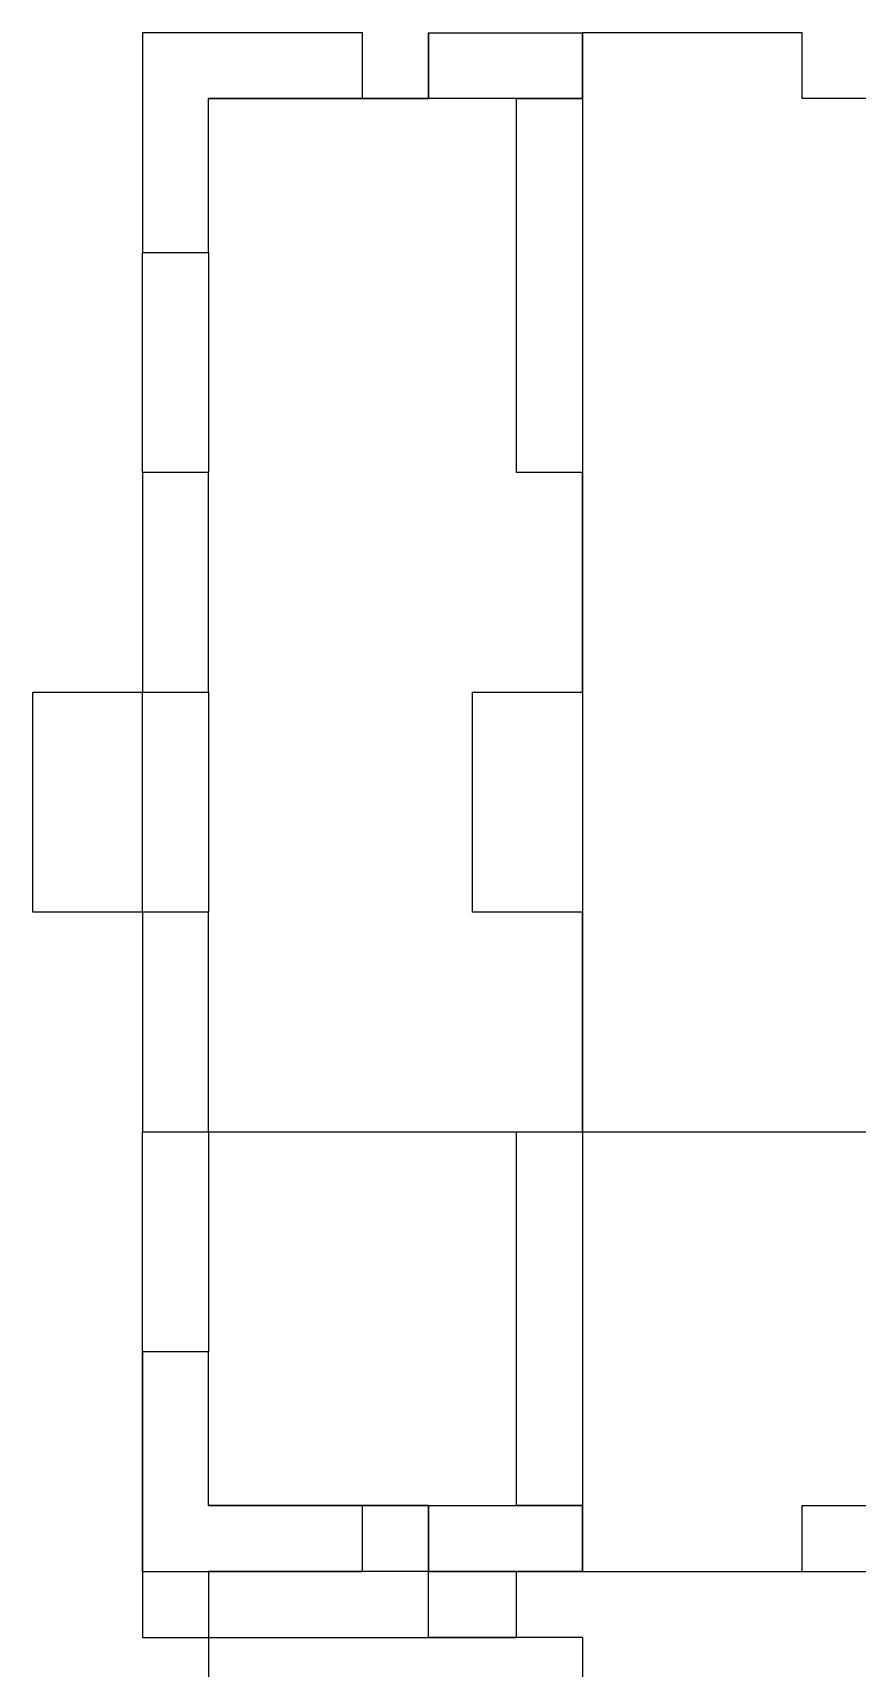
# Model space of a CAD drawing. Extents: x -5 to 75, y -321 to 72.
# Drawn here: x -5.3 to 34.7, y -250.9 to -171.6 of the extents above; entities that cross this region are included whole.
import ezdxf

# ---------------------------------------------------------------- set-up
doc = ezdxf.new("R2010")
doc.units = 0

msp = doc.modelspace()

# ---------------------------------------------------------------- linework, layer by layer
at = {"layer": 'Pad'}
for p, q in [((0, -171.578), (0, -171.578)), ((10.6667, -171.578), (0, -171.578)), ((10.6667, -171.578), (0, -171.578)), ((0, -171.578), (0, -171.578)), ((0, -171.578), (0, -182.244)), ((0, -171.578), (0, -182.244)), ((10.6667, -171.578), (0, -171.578)), ((0, -171.578), (0, -182.244)), ((10.6667, -171.578), (0, -171.578)), ((0, -171.578), (0, -182.244)), ((0, -171.578), (0, -171.578)), ((10.6667, -171.578), (0, -171.578)), ((10.6667, -171.578), (0, -171.578)), ((0, -171.578), (0, -171.578)), ((0, -171.578), (0, -182.244)), ((0, -171.578), (0, -182.244)), ((10.6667, -171.578), (0, -171.578)), ((0, -171.578), (0, -182.244)), ((10.6667, -171.578), (0, -171.578)), ((0, -171.578), (0, -182.244)), ((0, -171.578), (0, -171.578)), ((10.6667, -171.578), (0, -171.578)), ((10.6667, -171.578), (0, -171.578)), ((0, -171.578), (0, -171.578)), ((0, -171.578), (0, -182.244)), ((0, -171.578), (0, -182.244)), ((10.6667, -171.578), (0, -171.578)), ((0, -171.578), (0, -182.244)), ((10.6667, -171.578), (0, -171.578)), ((0, -171.578), (0, -182.244)), ((0, -171.578), (0, -171.578)), ((10.6667, -171.578), (0, -171.578)), ((10.6667, -171.578), (0, -171.578)), ((0, -171.578), (0, -171.578)), ((0, -171.578), (0, -182.244)), ((0, -171.578), (0, -182.244)), ((10.6667, -171.578), (0, -171.578)), ((0, -171.578), (0, -182.244)), ((10.6667, -171.578), (0, -171.578)), ((0, -171.578), (0, -182.244)), ((10.6667, -171.578), (10.6667, -171.578)), ((10.6667, -174.778), (10.6667, -171.578)), ((10.6667, -174.778), (10.6667, -171.578)), ((10.6667, -171.578), (10.6667, -171.578)), ((10.6667, -174.778), (10.6667, -171.578)), ((10.6667, -174.778), (10.6667, -171.578)), ((10.6667, -171.578), (10.6667, -171.578)), ((10.6667, -174.778), (10.6667, -171.578)), ((10.6667, -174.778), (10.6667, -171.578)), ((10.6667, -171.578), (10.6667, -171.578)), ((10.6667, -174.778), (10.6667, -171.578)), ((10.6667, -174.778), (10.6667, -171.578)), ((10.6667, -171.578), (10.6667, -171.578)), ((10.6667, -174.778), (10.6667, -171.578)), ((10.6667, -174.778), (10.6667, -171.578)), ((10.6667, -171.578), (10.6667, -171.578)), ((10.6667, -174.778), (10.6667, -171.578)), ((10.6667, -174.778), (10.6667, -171.578)), ((10.6667, -171.578), (10.6667, -171.578)), ((10.6667, -174.778), (10.6667, -171.578)), ((10.6667, -174.778), (10.6667, -171.578)), ((10.6667, -171.578), (10.6667, -171.578)), ((10.6667, -174.778), (10.6667, -171.578)), ((10.6667, -174.778), (10.6667, -171.578)), ((21.3333, -171.578), (21.3333, -171.578)), ((32, -171.578), (21.3333, -171.578)), ((32, -171.578), (21.3333, -171.578)), ((21.3333, -171.578), (21.3333, -171.578)), ((21.3333, -171.578), (21.3333, -174.778)), ((21.3333, -171.578), (21.3333, -174.778)), ((32, -171.578), (21.3333, -171.578)), ((21.3333, -171.578), (21.3333, -174.778)), ((32, -171.578), (21.3333, -171.578)), ((21.3333, -171.578), (21.3333, -174.778)), ((21.3333, -171.578), (21.3333, -171.578)), ((32, -171.578), (21.3333, -171.578)), ((32, -171.578), (21.3333, -171.578)), ((21.3333, -171.578), (21.3333, -171.578)), ((21.3333, -171.578), (21.3333, -174.778)), ((21.3333, -171.578), (21.3333, -174.778)), ((32, -171.578), (21.3333, -171.578)), ((21.3333, -171.578), (21.3333, -174.778)), ((32, -171.578), (21.3333, -171.578)), ((21.3333, -171.578), (21.3333, -174.778)), ((21.3333, -171.578), (21.3333, -171.578)), ((32, -171.578), (21.3333, -171.578)), ((32, -171.578), (21.3333, -171.578)), ((21.3333, -171.578), (21.3333, -171.578)), ((21.3333, -171.578), (21.3333, -174.778)), ((21.3333, -171.578), (21.3333, -174.778)), ((32, -171.578), (21.3333, -171.578)), ((21.3333, -171.578), (21.3333, -174.778)), ((32, -171.578), (21.3333, -171.578)), ((21.3333, -171.578), (21.3333, -174.778)), ((21.3333, -171.578), (21.3333, -171.578)), ((32, -171.578), (21.3333, -171.578)), ((32, -171.578), (21.3333, -171.578)), ((21.3333, -171.578), (21.3333, -171.578)), ((21.3333, -171.578), (21.3333, -174.778)), ((21.3333, -171.578), (21.3333, -174.778)), ((32, -171.578), (21.3333, -171.578)), ((21.3333, -171.578), (21.3333, -174.778)), ((32, -171.578), (21.3333, -171.578)), ((21.3333, -171.578), (21.3333, -174.778)), ((32, -171.578), (32, -171.578)), ((32, -174.778), (32, -171.578)), ((32, -174.778), (32, -171.578)), ((32, -171.578), (32, -171.578)), ((32, -174.778), (32, -171.578)), ((32, -174.778), (32, -171.578)), ((32, -171.578), (32, -171.578)), ((32, -174.778), (32, -171.578)), ((32, -174.778), (32, -171.578)), ((32, -171.578), (32, -171.578)), ((32, -174.778), (32, -171.578)), ((32, -174.778), (32, -171.578)), ((32, -171.578), (32, -171.578)), ((32, -174.778), (32, -171.578)), ((32, -174.778), (32, -171.578)), ((32, -171.578), (32, -171.578)), ((32, -174.778), (32, -171.578)), ((32, -174.778), (32, -171.578)), ((32, -171.578), (32, -171.578)), ((32, -174.778), (32, -171.578)), ((32, -174.778), (32, -171.578)), ((32, -171.578), (32, -171.578)), ((32, -174.778), (32, -171.578)), ((32, -174.778), (32, -171.578)), ((10.6667, -174.778), (10.6667, -174.778)), ((21.3333, -174.778), (10.6667, -174.778)), ((21.3333, -174.778), (10.6667, -174.778)), ((10.6667, -174.778), (10.6667, -174.778)), ((21.3333, -174.778), (10.6667, -174.778)), ((21.3333, -174.778), (10.6667, -174.778)), ((10.6667, -174.778), (10.6667, -174.778)), ((21.3333, -174.778), (10.6667, -174.778)), ((21.3333, -174.778), (10.6667, -174.778)), ((10.6667, -174.778), (10.6667, -174.778)), ((21.3333, -174.778), (10.6667, -174.778)), ((21.3333, -174.778), (10.6667, -174.778)), ((10.6667, -174.778), (10.6667, -174.778)), ((21.3333, -174.778), (10.6667, -174.778)), ((21.3333, -174.778), (10.6667, -174.778)), ((10.6667, -174.778), (10.6667, -174.778)), ((21.3333, -174.778), (10.6667, -174.778)), ((21.3333, -174.778), (10.6667, -174.778)), ((10.6667, -174.778), (10.6667, -174.778)), ((21.3333, -174.778), (10.6667, -174.778)), ((21.3333, -174.778), (10.6667, -174.778)), ((10.6667, -174.778), (10.6667, -174.778)), ((21.3333, -174.778), (10.6667, -174.778)), ((21.3333, -174.778), (10.6667, -174.778)), ((21.3333, -174.778), (21.3333, -174.778)), ((21.3333, -174.778), (21.3333, -174.778)), ((21.3333, -174.778), (21.3333, -174.778)), ((21.3333, -174.778), (21.3333, -174.778)), ((21.3333, -174.778), (21.3333, -174.778)), ((21.3333, -174.778), (21.3333, -174.778)), ((21.3333, -174.778), (21.3333, -174.778)), ((21.3333, -174.778), (21.3333, -174.778)), ((32, -174.778), (32, -174.778)), ((42.6666, -174.778), (32, -174.778)), ((42.6666, -174.778), (32, -174.778)), ((32, -174.778), (32, -174.778)), ((42.6666, -174.778), (32, -174.778)), ((42.6666, -174.778), (32, -174.778)), ((32, -174.778), (32, -174.778)), ((42.6666, -174.778), (32, -174.778)), ((42.6666, -174.778), (32, -174.778)), ((32, -174.778), (32, -174.778)), ((42.6666, -174.778), (32, -174.778)), ((42.6666, -174.778), (32, -174.778)), ((32, -174.778), (32, -174.778)), ((42.6666, -174.778), (32, -174.778)), ((42.6666, -174.778), (32, -174.778)), ((32, -174.778), (32, -174.778)), ((42.6666, -174.778), (32, -174.778)), ((42.6666, -174.778), (32, -174.778)), ((32, -174.778), (32, -174.778)), ((42.6666, -174.778), (32, -174.778)), ((42.6666, -174.778), (32, -174.778)), ((32, -174.778), (32, -174.778)), ((42.6666, -174.778), (32, -174.778)), ((42.6666, -174.778), (32, -174.778)), ((0, -182.244), (0, -182.244)), ((0, -182.244), (0, -182.244)), ((0, -182.244), (3.2, -182.244)), ((0, -182.244), (3.2, -182.244)), ((0, -182.244), (3.2, -182.244)), ((0, -182.244), (3.2, -182.244)), ((0, -182.244), (0, -182.244)), ((0, -182.244), (0, -182.244)), ((0, -182.244), (3.2, -182.244)), ((0, -182.244), (3.2, -182.244)), ((0, -182.244), (3.2, -182.244)), ((0, -182.244), (3.2, -182.244)), ((0, -182.244), (0, -182.244)), ((0, -182.244), (0, -182.244)), ((0, -182.244), (3.2, -182.244)), ((0, -182.244), (3.2, -182.244)), ((0, -182.244), (3.2, -182.244)), ((0, -182.244), (3.2, -182.244)), ((0, -182.244), (0, -182.244)), ((0, -182.244), (0, -182.244)), ((0, -182.244), (3.2, -182.244)), ((0, -182.244), (3.2, -182.244)), ((0, -182.244), (3.2, -182.244)), ((0, -182.244), (3.2, -182.244)), ((3.2, -182.244), (3.2, -182.244)), ((3.2, -182.244), (3.2, -182.244)), ((3.2, -182.244), (3.2, -192.911)), ((3.2, -182.244), (3.2, -192.911)), ((3.2, -182.244), (3.2, -192.911)), ((3.2, -182.244), (3.2, -192.911)), ((3.2, -182.244), (3.2, -182.244)), ((3.2, -182.244), (3.2, -182.244)), ((3.2, -182.244), (3.2, -192.911)), ((3.2, -182.244), (3.2, -192.911)), ((3.2, -182.244), (3.2, -192.911)), ((3.2, -182.244), (3.2, -192.911)), ((3.2, -182.244), (3.2, -182.244)), ((3.2, -182.244), (3.2, -182.244)), ((3.2, -182.244), (3.2, -192.911)), ((3.2, -182.244), (3.2, -192.911)), ((3.2, -182.244), (3.2, -192.911)), ((3.2, -182.244), (3.2, -192.911)), ((3.2, -182.244), (3.2, -182.244)), ((3.2, -182.244), (3.2, -182.244)), ((3.2, -182.244), (3.2, -192.911)), ((3.2, -182.244), (3.2, -192.911)), ((3.2, -182.244), (3.2, -192.911)), ((3.2, -182.244), (3.2, -192.911)), ((0, -192.911), (0, -192.911)), ((3.2, -192.911), (0, -192.911)), ((3.2, -192.911), (0, -192.911)), ((0, -192.911), (0, -192.911)), ((0, -192.911), (0, -203.578)), ((0, -192.911), (0, -203.578)), ((3.2, -192.911), (0, -192.911)), ((0, -192.911), (0, -203.578)), ((3.2, -192.911), (0, -192.911)), ((0, -192.911), (0, -203.578)), ((0, -192.911), (0, -192.911)), ((3.2, -192.911), (0, -192.911)), ((3.2, -192.911), (0, -192.911)), ((0, -192.911), (0, -192.911)), ((0, -192.911), (0, -203.578)), ((0, -192.911), (0, -203.578)), ((3.2, -192.911), (0, -192.911)), ((0, -192.911), (0, -203.578)), ((3.2, -192.911), (0, -192.911)), ((0, -192.911), (0, -203.578)), ((0, -192.911), (0, -192.911)), ((3.2, -192.911), (0, -192.911)), ((3.2, -192.911), (0, -192.911)), ((0, -192.911), (0, -192.911)), ((0, -192.911), (0, -203.578)), ((0, -192.911), (0, -203.578)), ((3.2, -192.911), (0, -192.911)), ((0, -192.911), (0, -203.578)), ((3.2, -192.911), (0, -192.911)), ((0, -192.911), (0, -203.578)), ((0, -192.911), (0, -192.911)), ((3.2, -192.911), (0, -192.911)), ((3.2, -192.911), (0, -192.911)), ((0, -192.911), (0, -192.911)), ((0, -192.911), (0, -203.578)), ((0, -192.911), (0, -203.578)), ((3.2, -192.911), (0, -192.911)), ((0, -192.911), (0, -203.578)), ((3.2, -192.911), (0, -192.911)), ((0, -192.911), (0, -203.578)), ((3.2, -192.911), (3.2, -192.911)), ((3.2, -192.911), (3.2, -192.911)), ((3.2, -192.911), (3.2, -192.911)), ((3.2, -192.911), (3.2, -192.911)), ((3.2, -192.911), (3.2, -192.911)), ((3.2, -192.911), (3.2, -192.911)), ((3.2, -192.911), (3.2, -192.911)), ((3.2, -192.911), (3.2, -192.911)), ((0, -203.578), (0, -203.578)), ((0, -203.578), (0, -203.578)), ((0, -203.578), (3.2, -203.578)), ((0, -203.578), (3.2, -203.578)), ((0, -203.578), (3.2, -203.578)), ((0, -203.578), (3.2, -203.578)), ((0, -203.578), (0, -203.578)), ((0, -203.578), (0, -203.578)), ((0, -203.578), (3.2, -203.578)), ((0, -203.578), (3.2, -203.578)), ((0, -203.578), (3.2, -203.578)), ((0, -203.578), (3.2, -203.578)), ((0, -203.578), (0, -203.578)), ((0, -203.578), (0, -203.578)), ((0, -203.578), (3.2, -203.578)), ((0, -203.578), (3.2, -203.578)), ((0, -203.578), (3.2, -203.578)), ((0, -203.578), (3.2, -203.578)), ((0, -203.578), (0, -203.578)), ((0, -203.578), (0, -203.578)), ((0, -203.578), (3.2, -203.578)), ((0, -203.578), (3.2, -203.578)), ((0, -203.578), (3.2, -203.578)), ((0, -203.578), (3.2, -203.578)), ((3.2, -203.578), (3.2, -203.578)), ((3.2, -203.578), (3.2, -203.578)), ((3.2, -203.578), (3.2, -214.244)), ((3.2, -203.578), (3.2, -214.244)), ((3.2, -203.578), (3.2, -214.244)), ((3.2, -203.578), (3.2, -214.244)), ((3.2, -203.578), (3.2, -203.578)), ((3.2, -203.578), (3.2, -203.578)), ((3.2, -203.578), (3.2, -214.244)), ((3.2, -203.578), (3.2, -214.244)), ((3.2, -203.578), (3.2, -214.244)), ((3.2, -203.578), (3.2, -214.244)), ((3.2, -203.578), (3.2, -203.578)), ((3.2, -203.578), (3.2, -203.578)), ((3.2, -203.578), (3.2, -214.244)), ((3.2, -203.578), (3.2, -214.244)), ((3.2, -203.578), (3.2, -214.244)), ((3.2, -203.578), (3.2, -214.244)), ((3.2, -203.578), (3.2, -203.578)), ((3.2, -203.578), (3.2, -203.578)), ((3.2, -203.578), (3.2, -214.244)), ((3.2, -203.578), (3.2, -214.244)), ((3.2, -203.578), (3.2, -214.244)), ((3.2, -203.578), (3.2, -214.244)), ((0, -214.244), (0, -214.244)), ((3.2, -214.244), (0, -214.244)), ((3.2, -214.244), (0, -214.244)), ((0, -214.244), (0, -214.244)), ((0, -214.244), (0, -224.911)), ((0, -214.244), (0, -224.911)), ((3.2, -214.244), (0, -214.244)), ((0, -214.244), (0, -224.911)), ((3.2, -214.244), (0, -214.244)), ((0, -214.244), (0, -224.911)), ((0, -214.244), (0, -214.244)), ((3.2, -214.244), (0, -214.244)), ((3.2, -214.244), (0, -214.244)), ((0, -214.244), (0, -214.244)), ((0, -214.244), (0, -224.911)), ((0, -214.244), (0, -224.911)), ((3.2, -214.244), (0, -214.244)), ((0, -214.244), (0, -224.911)), ((3.2, -214.244), (0, -214.244)), ((0, -214.244), (0, -224.911)), ((0, -214.244), (0, -214.244)), ((3.2, -214.244), (0, -214.244)), ((3.2, -214.244), (0, -214.244)), ((0, -214.244), (0, -214.244)), ((0, -214.244), (0, -224.911)), ((0, -214.244), (0, -224.911)), ((3.2, -214.244), (0, -214.244)), ((0, -214.244), (0, -224.911)), ((3.2, -214.244), (0, -214.244)), ((0, -214.244), (0, -224.911)), ((0, -214.244), (0, -214.244)), ((3.2, -214.244), (0, -214.244)), ((3.2, -214.244), (0, -214.244)), ((0, -214.244), (0, -214.244)), ((0, -214.244), (0, -224.911)), ((0, -214.244), (0, -224.911)), ((3.2, -214.244), (0, -214.244)), ((0, -214.244), (0, -224.911)), ((3.2, -214.244), (0, -214.244)), ((0, -214.244), (0, -224.911)), ((3.2, -214.244), (3.2, -214.244)), ((3.2, -214.244), (3.2, -214.244)), ((3.2, -214.244), (3.2, -214.244)), ((3.2, -214.244), (3.2, -214.244)), ((3.2, -214.244), (3.2, -214.244)), ((3.2, -214.244), (3.2, -214.244)), ((3.2, -214.244), (3.2, -214.244)), ((3.2, -214.244), (3.2, -214.244)), ((0, -224.911), (0, -224.911)), ((0, -224.911), (0, -224.911)), ((0, -224.911), (3.2, -224.911)), ((0, -224.911), (3.2, -224.911)), ((0, -224.911), (3.2, -224.911)), ((0, -224.911), (3.2, -224.911)), ((0, -224.911), (0, -224.911)), ((0, -246.244), (0, -224.911)), ((0, -246.244), (0, -224.911)), ((0, -224.911), (0, -224.911)), ((0, -224.911), (68.2666, -224.911)), ((0, -224.911), (68.2666, -224.911)), ((0, -246.244), (0, -224.911)), ((0, -224.911), (68.2666, -224.911)), ((0, -246.244), (0, -224.911)), ((0, -224.911), (68.2666, -224.911)), ((0, -224.911), (0, -224.911)), ((0, -224.911), (0, -224.911)), ((0, -224.911), (3.2, -224.911)), ((0, -224.911), (3.2, -224.911)), ((0, -224.911), (3.2, -224.911)), ((0, -224.911), (3.2, -224.911)), ((0, -224.911), (0, -224.911)), ((0, -246.244), (0, -224.911)), ((0, -246.244), (0, -224.911)), ((0, -224.911), (0, -224.911)), ((0, -224.911), (68.2666, -224.911)), ((0, -224.911), (68.2666, -224.911)), ((0, -246.244), (0, -224.911)), ((0, -224.911), (68.2666, -224.911)), ((0, -246.244), (0, -224.911)), ((0, -224.911), (68.2666, -224.911)), ((0, -224.911), (0, -224.911)), ((0, -224.911), (0, -224.911)), ((0, -224.911), (3.2, -224.911)), ((0, -224.911), (3.2, -224.911)), ((0, -224.911), (3.2, -224.911)), ((0, -224.911), (3.2, -224.911)), ((0, -224.911), (0, -224.911)), ((0, -246.244), (0, -224.911)), ((0, -246.244), (0, -224.911)), ((0, -224.911), (0, -224.911)), ((0, -224.911), (68.2666, -224.911)), ((0, -224.911), (68.2666, -224.911)), ((0, -246.244), (0, -224.911)), ((0, -224.911), (68.2666, -224.911)), ((0, -246.244), (0, -224.911)), ((0, -224.911), (68.2666, -224.911)), ((0, -224.911), (0, -224.911)), ((0, -224.911), (0, -224.911)), ((0, -224.911), (3.2, -224.911)), ((0, -224.911), (3.2, -224.911)), ((0, -224.911), (3.2, -224.911)), ((0, -224.911), (3.2, -224.911)), ((0, -224.911), (0, -224.911)), ((0, -246.244), (0, -224.911)), ((0, -246.244), (0, -224.911)), ((0, -224.911), (0, -224.911)), ((0, -224.911), (68.2666, -224.911)), ((0, -224.911), (68.2666, -224.911)), ((0, -246.244), (0, -224.911)), ((0, -224.911), (68.2666, -224.911)), ((0, -246.244), (0, -224.911)), ((0, -224.911), (68.2666, -224.911)), ((3.2, -224.911), (3.2, -224.911)), ((3.2, -224.911), (3.2, -224.911)), ((3.2, -224.911), (3.2, -235.577)), ((3.2, -224.911), (3.2, -235.577)), ((3.2, -224.911), (3.2, -235.577)), ((3.2, -224.911), (3.2, -235.577)), ((3.2, -224.911), (3.2, -224.911)), ((3.2, -224.911), (3.2, -224.911)), ((3.2, -224.911), (3.2, -235.577)), ((3.2, -224.911), (3.2, -235.577)), ((3.2, -224.911), (3.2, -235.577)), ((3.2, -224.911), (3.2, -235.577)), ((3.2, -224.911), (3.2, -224.911)), ((3.2, -224.911), (3.2, -224.911)), ((3.2, -224.911), (3.2, -235.577)), ((3.2, -224.911), (3.2, -235.577)), ((3.2, -224.911), (3.2, -235.577)), ((3.2, -224.911), (3.2, -235.577)), ((3.2, -224.911), (3.2, -224.911)), ((3.2, -224.911), (3.2, -224.911)), ((3.2, -224.911), (3.2, -235.577)), ((3.2, -224.911), (3.2, -235.577)), ((3.2, -224.911), (3.2, -235.577)), ((3.2, -224.911), (3.2, -235.577)), ((0, -235.577), (0, -235.577)), ((3.2, -235.577), (0, -235.577)), ((3.2, -235.577), (0, -235.577)), ((0, -235.577), (0, -235.577)), ((0, -235.577), (0, -246.244)), ((0, -235.577), (0, -246.244)), ((3.2, -235.577), (0, -235.577)), ((0, -235.577), (0, -246.244)), ((3.2, -235.577), (0, -235.577)), ((0, -235.577), (0, -246.244)), ((0, -235.577), (0, -235.577)), ((3.2, -235.577), (0, -235.577)), ((3.2, -235.577), (0, -235.577)), ((0, -235.577), (0, -235.577)), ((0, -235.577), (0, -246.244)), ((0, -235.577), (0, -246.244)), ((3.2, -235.577), (0, -235.577)), ((0, -235.577), (0, -246.244)), ((3.2, -235.577), (0, -235.577)), ((0, -235.577), (0, -246.244)), ((0, -235.577), (0, -235.577)), ((3.2, -235.577), (0, -235.577)), ((3.2, -235.577), (0, -235.577)), ((0, -235.577), (0, -235.577)), ((0, -235.577), (0, -246.244)), ((0, -235.577), (0, -246.244)), ((3.2, -235.577), (0, -235.577)), ((0, -235.577), (0, -246.244)), ((3.2, -235.577), (0, -235.577)), ((0, -235.577), (0, -246.244)), ((0, -235.577), (0, -235.577)), ((3.2, -235.577), (0, -235.577)), ((3.2, -235.577), (0, -235.577)), ((0, -235.577), (0, -235.577)), ((0, -235.577), (0, -246.244)), ((0, -235.577), (0, -246.244)), ((3.2, -235.577), (0, -235.577)), ((0, -235.577), (0, -246.244)), ((3.2, -235.577), (0, -235.577)), ((0, -235.577), (0, -246.244)), ((3.2, -235.577), (3.2, -235.577)), ((3.2, -235.577), (3.2, -235.577)), ((3.2, -235.577), (3.2, -235.577)), ((3.2, -235.577), (3.2, -235.577)), ((3.2, -235.577), (3.2, -235.577)), ((3.2, -235.577), (3.2, -235.577)), ((3.2, -235.577), (3.2, -235.577)), ((3.2, -235.577), (3.2, -235.577)), ((10.6667, -243.044), (10.6667, -243.044)), ((10.6667, -246.244), (10.6667, -243.044)), ((10.6667, -246.244), (10.6667, -243.044)), ((10.6667, -243.044), (10.6667, -243.044)), ((10.6667, -243.044), (21.3333, -243.044)), ((10.6667, -243.044), (21.3333, -243.044)), ((10.6667, -246.244), (10.6667, -243.044)), ((10.6667, -243.044), (21.3333, -243.044)), ((10.6667, -246.244), (10.6667, -243.044)), ((10.6667, -243.044), (21.3333, -243.044)), ((10.6667, -243.044), (10.6667, -243.044)), ((10.6667, -246.244), (10.6667, -243.044)), ((10.6667, -246.244), (10.6667, -243.044)), ((10.6667, -243.044), (10.6667, -243.044)), ((10.6667, -243.044), (21.3333, -243.044)), ((10.6667, -243.044), (21.3333, -243.044)), ((10.6667, -246.244), (10.6667, -243.044)), ((10.6667, -243.044), (21.3333, -243.044)), ((10.6667, -246.244), (10.6667, -243.044)), ((10.6667, -243.044), (21.3333, -243.044)), ((10.6667, -243.044), (10.6667, -243.044)), ((10.6667, -246.244), (10.6667, -243.044)), ((10.6667, -246.244), (10.6667, -243.044)), ((10.6667, -243.044), (10.6667, -243.044)), ((10.6667, -243.044), (21.3333, -243.044)), ((10.6667, -243.044), (21.3333, -243.044)), ((10.6667, -246.244), (10.6667, -243.044)), ((10.6667, -243.044), (21.3333, -243.044)), ((10.6667, -246.244), (10.6667, -243.044)), ((10.6667, -243.044), (21.3333, -243.044)), ((10.6667, -243.044), (10.6667, -243.044)), ((10.6667, -246.244), (10.6667, -243.044)), ((10.6667, -246.244), (10.6667, -243.044)), ((10.6667, -243.044), (10.6667, -243.044)), ((10.6667, -243.044), (21.3333, -243.044)), ((10.6667, -243.044), (21.3333, -243.044)), ((10.6667, -246.244), (10.6667, -243.044)), ((10.6667, -243.044), (21.3333, -243.044)), ((10.6667, -246.244), (10.6667, -243.044)), ((10.6667, -243.044), (21.3333, -243.044)), ((21.3333, -243.044), (21.3333, -243.044)), ((21.3333, -243.044), (21.3333, -243.044)), ((21.3333, -243.044), (21.3333, -246.244)), ((21.3333, -243.044), (21.3333, -246.244)), ((21.3333, -243.044), (21.3333, -246.244)), ((21.3333, -243.044), (21.3333, -246.244)), ((21.3333, -243.044), (21.3333, -243.044)), ((21.3333, -243.044), (21.3333, -243.044)), ((21.3333, -243.044), (21.3333, -246.244)), ((21.3333, -243.044), (21.3333, -246.244)), ((21.3333, -243.044), (21.3333, -246.244)), ((21.3333, -243.044), (21.3333, -246.244)), ((21.3333, -243.044), (21.3333, -243.044)), ((21.3333, -243.044), (21.3333, -243.044)), ((21.3333, -243.044), (21.3333, -246.244)), ((21.3333, -243.044), (21.3333, -246.244)), ((21.3333, -243.044), (21.3333, -246.244)), ((21.3333, -243.044), (21.3333, -246.244)), ((21.3333, -243.044), (21.3333, -243.044)), ((21.3333, -243.044), (21.3333, -243.044)), ((21.3333, -243.044), (21.3333, -246.244)), ((21.3333, -243.044), (21.3333, -246.244)), ((21.3333, -243.044), (21.3333, -246.244)), ((21.3333, -243.044), (21.3333, -246.244)), ((32, -243.044), (32, -243.044)), ((32, -246.244), (32, -243.044)), ((32, -246.244), (32, -243.044)), ((32, -243.044), (32, -243.044)), ((32, -243.044), (42.6666, -243.044)), ((32, -243.044), (42.6666, -243.044)), ((32, -246.244), (32, -243.044)), ((32, -243.044), (42.6666, -243.044)), ((32, -246.244), (32, -243.044)), ((32, -243.044), (42.6666, -243.044)), ((32, -243.044), (32, -243.044)), ((32, -246.244), (32, -243.044)), ((32, -246.244), (32, -243.044)), ((32, -243.044), (32, -243.044)), ((32, -243.044), (42.6666, -243.044)), ((32, -243.044), (42.6666, -243.044)), ((32, -246.244), (32, -243.044)), ((32, -243.044), (42.6666, -243.044)), ((32, -246.244), (32, -243.044)), ((32, -243.044), (42.6666, -243.044)), ((32, -243.044), (32, -243.044)), ((32, -246.244), (32, -243.044)), ((32, -246.244), (32, -243.044)), ((32, -243.044), (32, -243.044)), ((32, -243.044), (42.6666, -243.044)), ((32, -243.044), (42.6666, -243.044)), ((32, -246.244), (32, -243.044)), ((32, -243.044), (42.6666, -243.044)), ((32, -246.244), (32, -243.044)), ((32, -243.044), (42.6666, -243.044)), ((32, -243.044), (32, -243.044)), ((32, -246.244), (32, -243.044)), ((32, -246.244), (32, -243.044)), ((32, -243.044), (32, -243.044)), ((32, -243.044), (42.6666, -243.044)), ((32, -243.044), (42.6666, -243.044)), ((32, -246.244), (32, -243.044)), ((32, -243.044), (42.6666, -243.044)), ((32, -246.244), (32, -243.044)), ((32, -243.044), (42.6666, -243.044)), ((0, -246.244), (0, -246.244)), ((0, -246.244), (10.6667, -246.244)), ((0, -246.244), (10.6667, -246.244)), ((0, -246.244), (0, -246.244)), ((0, -246.244), (10.6667, -246.244)), ((0, -246.244), (10.6667, -246.244)), ((0, -246.244), (0, -246.244)), ((0, -246.244), (0, -246.244)), ((0, -246.244), (0, -249.444)), ((0, -246.244), (0, -249.444)), ((0, -246.244), (0, -249.444)), ((0, -246.244), (0, -249.444)), ((0, -246.244), (0, -246.244)), ((0, -246.244), (10.6667, -246.244)), ((0, -246.244), (10.6667, -246.244)), ((0, -246.244), (0, -246.244)), ((0, -246.244), (10.6667, -246.244)), ((0, -246.244), (10.6667, -246.244)), ((0, -246.244), (0, -246.244)), ((0, -246.244), (0, -246.244)), ((0, -246.244), (0, -249.444)), ((0, -246.244), (0, -249.444)), ((0, -246.244), (0, -249.444)), ((0, -246.244), (0, -249.444)), ((0, -246.244), (0, -246.244)), ((0, -246.244), (10.6667, -246.244)), ((0, -246.244), (10.6667, -246.244)), ((0, -246.244), (0, -246.244)), ((0, -246.244), (10.6667, -246.244)), ((0, -246.244), (10.6667, -246.244)), ((0, -246.244), (0, -246.244)), ((0, -246.244), (0, -246.244)), ((0, -246.244), (0, -249.444)), ((0, -246.244), (0, -249.444)), ((0, -246.244), (0, -249.444)), ((0, -246.244), (0, -249.444)), ((0, -246.244), (0, -246.244)), ((0, -246.244), (10.6667, -246.244)), ((0, -246.244), (10.6667, -246.244)), ((0, -246.244), (0, -246.244)), ((0, -246.244), (10.6667, -246.244)), ((0, -246.244), (10.6667, -246.244)), ((0, -246.244), (0, -246.244)), ((0, -246.244), (0, -246.244)), ((0, -246.244), (0, -249.444)), ((0, -246.244), (0, -249.444)), ((0, -246.244), (0, -249.444)), ((0, -246.244), (0, -249.444)), ((10.6667, -246.244), (10.6667, -246.244)), ((10.6667, -246.244), (10.6667, -246.244)), ((10.6667, -246.244), (10.6667, -246.244)), ((10.6667, -246.244), (10.6667, -246.244)), ((10.6667, -246.244), (10.6667, -246.244)), ((10.6667, -246.244), (10.6667, -246.244)), ((10.6667, -246.244), (10.6667, -246.244)), ((10.6667, -246.244), (10.6667, -246.244)), ((18.1333, -246.244), (18.1333, -246.244)), ((18.1333, -246.244), (50.1333, -246.244)), ((18.1333, -246.244), (50.1333, -246.244)), ((18.1333, -246.244), (18.1333, -246.244)), ((18.1333, -249.444), (18.1333, -246.244)), ((18.1333, -249.444), (18.1333, -246.244)), ((18.1333, -246.244), (50.1333, -246.244)), ((18.1333, -249.444), (18.1333, -246.244)), ((18.1333, -246.244), (50.1333, -246.244)), ((18.1333, -249.444), (18.1333, -246.244)), ((18.1333, -246.244), (18.1333, -246.244)), ((18.1333, -246.244), (50.1333, -246.244)), ((18.1333, -246.244), (50.1333, -246.244)), ((18.1333, -246.244), (18.1333, -246.244)), ((18.1333, -249.444), (18.1333, -246.244)), ((18.1333, -249.444), (18.1333, -246.244)), ((18.1333, -246.244), (50.1333, -246.244)), ((18.1333, -249.444), (18.1333, -246.244)), ((18.1333, -246.244), (50.1333, -246.244)), ((18.1333, -249.444), (18.1333, -246.244)), ((18.1333, -246.244), (18.1333, -246.244)), ((18.1333, -246.244), (50.1333, -246.244)), ((18.1333, -246.244), (50.1333, -246.244)), ((18.1333, -246.244), (18.1333, -246.244)), ((18.1333, -249.444), (18.1333, -246.244)), ((18.1333, -249.444), (18.1333, -246.244)), ((18.1333, -246.244), (50.1333, -246.244)), ((18.1333, -249.444), (18.1333, -246.244)), ((18.1333, -246.244), (50.1333, -246.244)), ((18.1333, -249.444), (18.1333, -246.244)), ((18.1333, -246.244), (18.1333, -246.244)), ((18.1333, -246.244), (50.1333, -246.244)), ((18.1333, -246.244), (50.1333, -246.244)), ((18.1333, -246.244), (18.1333, -246.244)), ((18.1333, -249.444), (18.1333, -246.244)), ((18.1333, -249.444), (18.1333, -246.244)), ((18.1333, -246.244), (50.1333, -246.244)), ((18.1333, -249.444), (18.1333, -246.244)), ((18.1333, -246.244), (50.1333, -246.244)), ((18.1333, -249.444), (18.1333, -246.244)), ((21.3333, -246.244), (21.3333, -246.244)), ((21.3333, -246.244), (21.3333, -246.244)), ((21.3333, -246.244), (32, -246.244)), ((21.3333, -246.244), (32, -246.244)), ((21.3333, -246.244), (32, -246.244)), ((21.3333, -246.244), (32, -246.244)), ((21.3333, -246.244), (21.3333, -246.244)), ((21.3333, -246.244), (21.3333, -246.244)), ((21.3333, -246.244), (32, -246.244)), ((21.3333, -246.244), (32, -246.244)), ((21.3333, -246.244), (32, -246.244)), ((21.3333, -246.244), (32, -246.244)), ((21.3333, -246.244), (21.3333, -246.244)), ((21.3333, -246.244), (21.3333, -246.244)), ((21.3333, -246.244), (32, -246.244)), ((21.3333, -246.244), (32, -246.244)), ((21.3333, -246.244), (32, -246.244)), ((21.3333, -246.244), (32, -246.244)), ((21.3333, -246.244), (21.3333, -246.244)), ((21.3333, -246.244), (21.3333, -246.244)), ((21.3333, -246.244), (32, -246.244)), ((21.3333, -246.244), (32, -246.244)), ((21.3333, -246.244), (32, -246.244)), ((21.3333, -246.244), (32, -246.244)), ((32, -246.244), (32, -246.244)), ((32, -246.244), (32, -246.244)), ((32, -246.244), (32, -246.244)), ((32, -246.244), (32, -246.244)), ((32, -246.244), (32, -246.244)), ((32, -246.244), (32, -246.244)), ((32, -246.244), (32, -246.244)), ((32, -246.244), (32, -246.244)), ((0, -249.444), (0, -249.444)), ((0, -249.444), (18.1333, -249.444)), ((0, -249.444), (18.1333, -249.444)), ((0, -249.444), (0, -249.444)), ((0, -249.444), (18.1333, -249.444)), ((0, -249.444), (18.1333, -249.444)), ((0, -249.444), (0, -249.444)), ((0, -249.444), (18.1333, -249.444)), ((0, -249.444), (18.1333, -249.444)), ((0, -249.444), (0, -249.444)), ((0, -249.444), (18.1333, -249.444)), ((0, -249.444), (18.1333, -249.444)), ((0, -249.444), (0, -249.444)), ((0, -249.444), (18.1333, -249.444)), ((0, -249.444), (18.1333, -249.444)), ((0, -249.444), (0, -249.444)), ((0, -249.444), (18.1333, -249.444)), ((0, -249.444), (18.1333, -249.444)), ((0, -249.444), (0, -249.444)), ((0, -249.444), (18.1333, -249.444)), ((0, -249.444), (18.1333, -249.444)), ((0, -249.444), (0, -249.444)), ((0, -249.444), (18.1333, -249.444)), ((0, -249.444), (18.1333, -249.444)), ((18.1333, -249.444), (18.1333, -249.444)), ((18.1333, -249.444), (18.1333, -249.444)), ((18.1333, -249.444), (18.1333, -249.444)), ((18.1333, -249.444), (18.1333, -249.444)), ((18.1333, -249.444), (18.1333, -249.444)), ((18.1333, -249.444), (18.1333, -249.444)), ((18.1333, -249.444), (18.1333, -249.444)), ((18.1333, -249.444), (18.1333, -249.444))]:
    msp.add_line(p, q, dxfattribs=at)
at = {"layer": 'Shape2DView'}
for p, q in [((13.8667, -171.578), (13.8667, -174.778)), ((13.8667, -171.578), (21.3333, -171.578)), ((13.8667, -174.778), (13.8667, -171.578)), ((13.8667, -171.578), (21.3333, -171.578)), ((13.8667, -171.578), (13.8667, -174.778)), ((13.8667, -171.578), (21.3333, -171.578)), ((13.8667, -174.778), (13.8667, -171.578)), ((13.8667, -171.578), (21.3333, -171.578)), ((13.8667, -171.578), (13.8667, -174.778)), ((13.8667, -171.578), (21.3333, -171.578)), ((13.8667, -174.778), (13.8667, -171.578)), ((13.8667, -171.578), (21.3333, -171.578)), ((13.8667, -171.578), (13.8667, -174.778)), ((13.8667, -171.578), (21.3333, -171.578)), ((13.8667, -174.778), (13.8667, -171.578)), ((13.8667, -171.578), (21.3333, -171.578)), ((21.3333, -174.778), (21.3333, -171.578)), ((21.3333, -171.578), (21.3333, -246.244)), ((21.3333, -174.778), (21.3333, -171.578)), ((21.3333, -171.578), (21.3333, -246.244)), ((21.3333, -174.778), (21.3333, -171.578)), ((21.3333, -171.578), (21.3333, -246.244)), ((21.3333, -174.778), (21.3333, -171.578)), ((21.3333, -171.578), (21.3333, -246.244)), ((3.2, -182.244), (3.2, -174.778)), ((13.8667, -174.778), (3.2, -174.778)), ((3.2, -182.244), (3.2, -174.778)), ((3.2, -174.778), (13.8667, -174.778)), ((3.2, -182.244), (3.2, -174.778)), ((13.8667, -174.778), (3.2, -174.778)), ((3.2, -182.244), (3.2, -174.778)), ((3.2, -174.778), (13.8667, -174.778)), ((3.2, -182.244), (3.2, -174.778)), ((13.8667, -174.778), (3.2, -174.778)), ((3.2, -182.244), (3.2, -174.778)), ((3.2, -174.778), (13.8667, -174.778)), ((3.2, -182.244), (3.2, -174.778)), ((13.8667, -174.778), (3.2, -174.778)), ((3.2, -182.244), (3.2, -174.778)), ((3.2, -174.778), (13.8667, -174.778)), ((18.1333, -174.778), (21.3333, -174.778)), ((18.1333, -192.911), (18.1333, -174.778)), ((18.1333, -174.778), (21.3333, -174.778)), ((18.1333, -192.911), (18.1333, -174.778)), ((18.1333, -174.778), (21.3333, -174.778)), ((18.1333, -192.911), (18.1333, -174.778)), ((18.1333, -174.778), (21.3333, -174.778)), ((18.1333, -192.911), (18.1333, -174.778)), ((0, -192.911), (0, -182.244)), ((0, -182.244), (3.2, -182.244)), ((0, -192.911), (0, -182.244)), ((0, -182.244), (3.2, -182.244)), ((0, -192.911), (0, -182.244)), ((0, -182.244), (3.2, -182.244)), ((0, -192.911), (0, -182.244)), ((0, -182.244), (3.2, -182.244)), ((0, -192.911), (0, -182.244)), ((0, -182.244), (3.2, -182.244)), ((0, -192.911), (0, -182.244)), ((0, -182.244), (3.2, -182.244)), ((0, -192.911), (0, -182.244)), ((0, -182.244), (3.2, -182.244)), ((0, -192.911), (0, -182.244)), ((0, -182.244), (3.2, -182.244)), ((3.2, -192.911), (0, -192.911)), ((3.2, -192.911), (0, -192.911)), ((3.2, -192.911), (0, -192.911)), ((3.2, -192.911), (0, -192.911)), ((3.2, -192.911), (0, -192.911)), ((3.2, -192.911), (0, -192.911)), ((3.2, -192.911), (0, -192.911)), ((3.2, -192.911), (0, -192.911)), ((3.2, -203.578), (3.2, -192.911)), ((3.2, -203.578), (3.2, -192.911)), ((3.2, -203.578), (3.2, -192.911)), ((3.2, -203.578), (3.2, -192.911)), ((3.2, -203.578), (3.2, -192.911)), ((3.2, -203.578), (3.2, -192.911)), ((3.2, -203.578), (3.2, -192.911)), ((3.2, -203.578), (3.2, -192.911)), ((21.3333, -192.911), (18.1333, -192.911)), ((21.3333, -192.911), (18.1333, -192.911)), ((21.3333, -192.911), (18.1333, -192.911)), ((21.3333, -192.911), (18.1333, -192.911)), ((21.3333, -203.578), (21.3333, -192.911)), ((21.3333, -203.578), (21.3333, -192.911)), ((21.3333, -203.578), (21.3333, -192.911)), ((21.3333, -203.578), (21.3333, -192.911)), ((-5.3333, -214.244), (-5.3333, -203.578)), ((-5.3333, -203.578), (3.2, -203.578)), ((-5.3333, -214.244), (-5.3333, -203.578)), ((-5.3333, -203.578), (3.2, -203.578)), ((-5.3333, -214.244), (-5.3333, -203.578)), ((-5.3333, -203.578), (3.2, -203.578)), ((-5.3333, -214.244), (-5.3333, -203.578)), ((-5.3333, -203.578), (3.2, -203.578)), ((0, -214.244), (0, -203.578)), ((0, -203.578), (3.2, -203.578)), ((0, -214.244), (0, -203.578)), ((0, -203.578), (3.2, -203.578)), ((0, -214.244), (0, -203.578)), ((0, -203.578), (3.2, -203.578)), ((0, -214.244), (0, -203.578)), ((0, -203.578), (3.2, -203.578)), ((16, -203.578), (21.3333, -203.578)), ((16, -214.244), (16, -203.578)), ((16, -203.578), (21.3333, -203.578)), ((16, -214.244), (16, -203.578)), ((16, -203.578), (21.3333, -203.578)), ((16, -214.244), (16, -203.578)), ((16, -203.578), (21.3333, -203.578)), ((16, -214.244), (16, -203.578)), ((3.2, -214.244), (-5.3333, -214.244)), ((3.2, -214.244), (-5.3333, -214.244)), ((3.2, -214.244), (-5.3333, -214.244)), ((3.2, -214.244), (-5.3333, -214.244)), ((3.2, -214.244), (0, -214.244)), ((3.2, -214.244), (0, -214.244)), ((3.2, -214.244), (0, -214.244)), ((3.2, -214.244), (0, -214.244)), ((3.2, -224.911), (3.2, -214.244)), ((3.2, -224.911), (3.2, -214.244)), ((3.2, -224.911), (3.2, -214.244)), ((3.2, -224.911), (3.2, -214.244)), ((3.2, -224.911), (3.2, -214.244)), ((3.2, -224.911), (3.2, -214.244)), ((3.2, -224.911), (3.2, -214.244)), ((3.2, -224.911), (3.2, -214.244)), ((21.3333, -214.244), (16, -214.244)), ((21.3333, -214.244), (16, -214.244)), ((21.3333, -214.244), (16, -214.244)), ((21.3333, -214.244), (16, -214.244)), ((21.3333, -224.911), (21.3333, -214.244)), ((21.3333, -224.911), (21.3333, -214.244)), ((21.3333, -224.911), (21.3333, -214.244)), ((21.3333, -224.911), (21.3333, -214.244)), ((0, -235.577), (0, -224.911)), ((0, -224.911), (3.2, -224.911)), ((0, -235.577), (0, -224.911)), ((0, -224.911), (3.2, -224.911)), ((0, -235.577), (0, -224.911)), ((0, -224.911), (3.2, -224.911)), ((0, -235.577), (0, -224.911)), ((0, -224.911), (3.2, -224.911)), ((0, -235.577), (0, -224.911)), ((0, -224.911), (3.2, -224.911)), ((0, -235.577), (0, -224.911)), ((0, -224.911), (3.2, -224.911)), ((0, -235.577), (0, -224.911)), ((0, -224.911), (3.2, -224.911)), ((0, -235.577), (0, -224.911)), ((0, -224.911), (3.2, -224.911)), ((18.1333, -224.911), (21.3333, -224.911)), ((18.1333, -243.044), (18.1333, -224.911)), ((18.1333, -224.911), (21.3333, -224.911)), ((18.1333, -243.044), (18.1333, -224.911)), ((18.1333, -224.911), (21.3333, -224.911)), ((18.1333, -243.044), (18.1333, -224.911)), ((18.1333, -224.911), (21.3333, -224.911)), ((18.1333, -243.044), (18.1333, -224.911)), ((3.2, -235.577), (0, -235.577)), ((3.2, -235.577), (0, -235.577)), ((3.2, -235.577), (0, -235.577)), ((3.2, -235.577), (0, -235.577)), ((3.2, -235.577), (0, -235.577)), ((3.2, -235.577), (0, -235.577)), ((3.2, -235.577), (0, -235.577)), ((3.2, -235.577), (0, -235.577)), ((3.2, -243.044), (3.2, -235.577)), ((3.2, -243.044), (3.2, -235.577)), ((3.2, -243.044), (3.2, -235.577)), ((3.2, -243.044), (3.2, -235.577)), ((3.2, -243.044), (3.2, -235.577)), ((3.2, -243.044), (3.2, -235.577)), ((3.2, -243.044), (3.2, -235.577)), ((3.2, -243.044), (3.2, -235.577)), ((3.2, -243.044), (13.8667, -243.044)), ((13.8667, -243.044), (3.2, -243.044)), ((3.2, -243.044), (13.8667, -243.044)), ((13.8667, -243.044), (3.2, -243.044)), ((3.2, -243.044), (13.8667, -243.044)), ((13.8667, -243.044), (3.2, -243.044)), ((3.2, -243.044), (13.8667, -243.044)), ((13.8667, -243.044), (3.2, -243.044)), ((13.8667, -243.044), (13.8667, -246.244)), ((13.8667, -246.244), (13.8667, -243.044)), ((13.8667, -243.044), (13.8667, -246.244)), ((13.8667, -246.244), (13.8667, -243.044)), ((13.8667, -243.044), (13.8667, -246.244)), ((13.8667, -246.244), (13.8667, -243.044)), ((13.8667, -243.044), (13.8667, -246.244)), ((13.8667, -246.244), (13.8667, -243.044)), ((21.3333, -243.044), (18.1333, -243.044)), ((21.3333, -243.044), (18.1333, -243.044)), ((21.3333, -243.044), (18.1333, -243.044)), ((21.3333, -243.044), (18.1333, -243.044)), ((21.3333, -246.244), (21.3333, -243.044)), ((21.3333, -246.244), (21.3333, -243.044)), ((21.3333, -246.244), (21.3333, -243.044)), ((21.3333, -246.244), (21.3333, -243.044)), ((13.8667, -246.244), (3.2, -246.244)), ((3.2, -246.244), (3.2, -256.911)), ((13.8667, -246.244), (3.2, -246.244)), ((3.2, -246.244), (3.2, -256.911)), ((13.8667, -246.244), (3.2, -246.244)), ((3.2, -246.244), (3.2, -256.911)), ((13.8667, -246.244), (3.2, -246.244)), ((3.2, -246.244), (3.2, -256.911)), ((13.8667, -246.244), (21.3333, -246.244)), ((21.3333, -246.244), (13.8667, -246.244)), ((13.8667, -249.444), (13.8667, -246.244)), ((13.8667, -246.244), (21.3333, -246.244)), ((21.3333, -246.244), (13.8667, -246.244)), ((13.8667, -249.444), (13.8667, -246.244)), ((13.8667, -246.244), (21.3333, -246.244)), ((21.3333, -246.244), (13.8667, -246.244)), ((13.8667, -249.444), (13.8667, -246.244)), ((13.8667, -246.244), (21.3333, -246.244)), ((21.3333, -246.244), (13.8667, -246.244)), ((13.8667, -249.444), (13.8667, -246.244)), ((21.3333, -249.444), (13.8667, -249.444)), ((21.3333, -249.444), (13.8667, -249.444)), ((21.3333, -249.444), (13.8667, -249.444)), ((21.3333, -249.444), (13.8667, -249.444)), ((21.3333, -249.444), (21.3333, -256.911)), ((21.3333, -249.444), (21.3333, -256.911)), ((21.3333, -249.444), (21.3333, -256.911)), ((21.3333, -249.444), (21.3333, -256.911))]:
    msp.add_line(p, q, dxfattribs=at)

doc.saveas('drawing.dxf')
